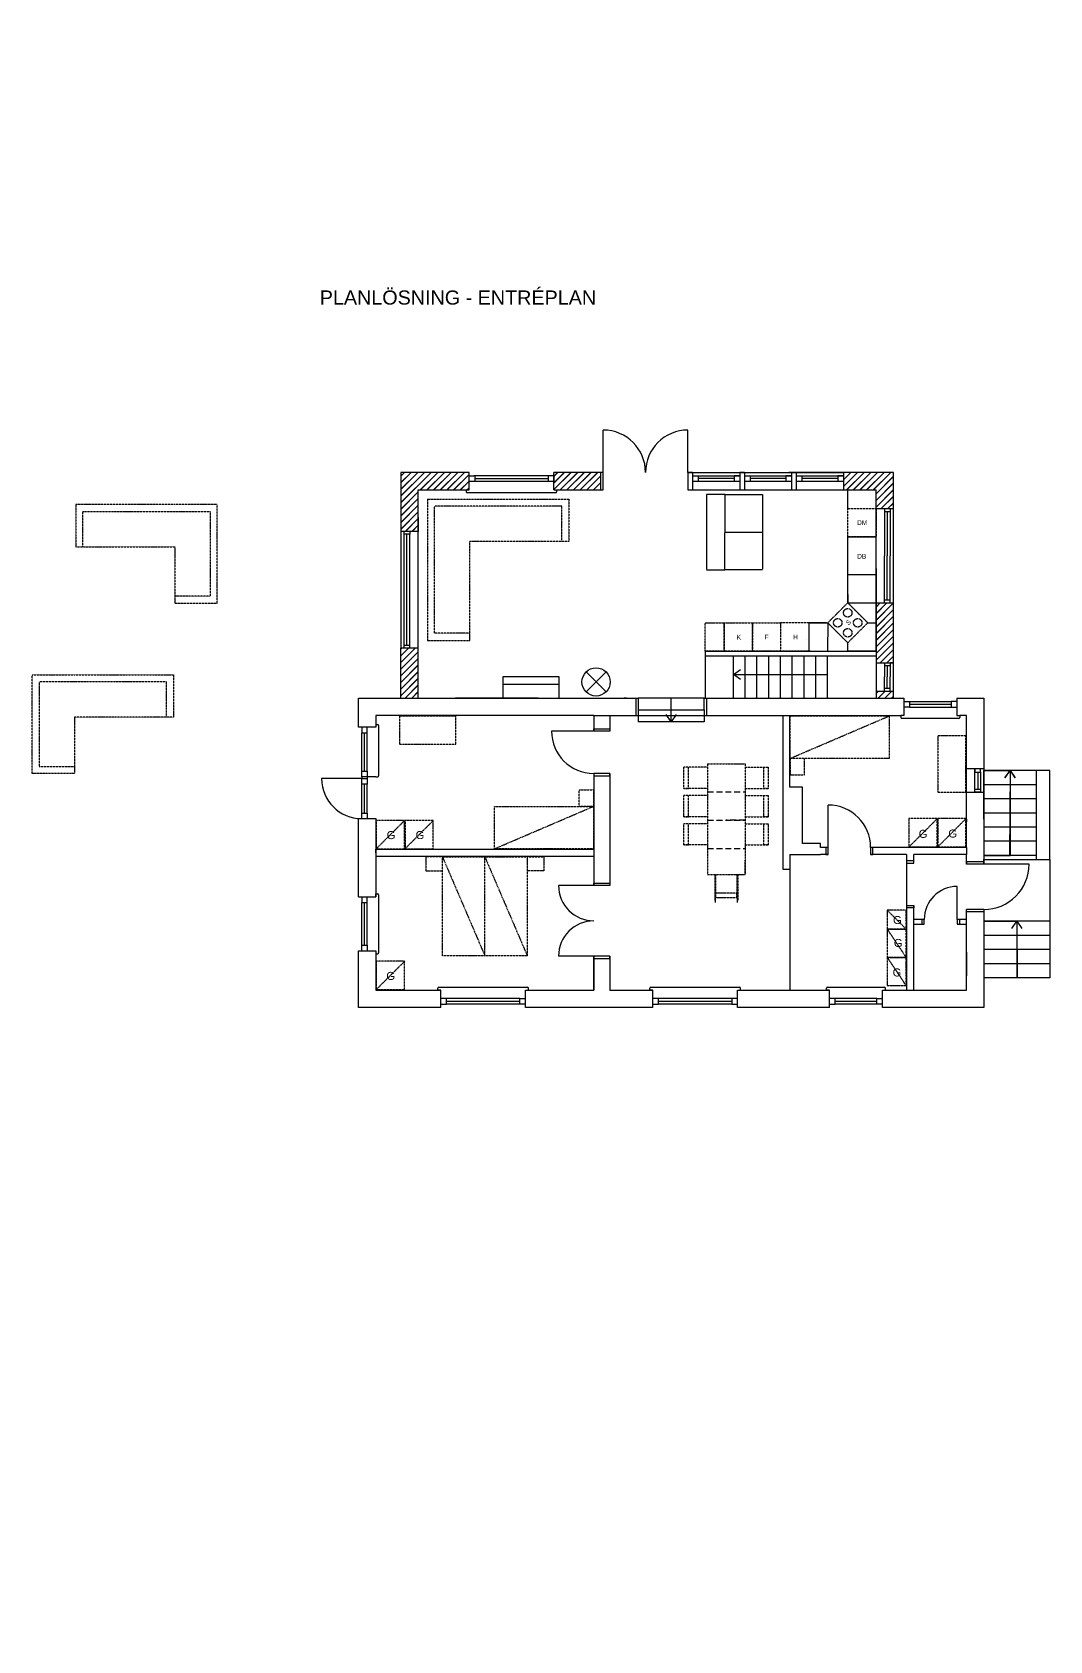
# Model space of a CAD drawing. Header units: millimetres. Extents: x -50011 to 90899, y -58634 to 500399.
# Drawn here: x -6080 to 15525, y 186594 to 220760 of the extents above; entities that cross this region are included whole.
import ezdxf

# ---------------------------------------------------------------- set-up
doc = ezdxf.new("R2010")
doc.units = ezdxf.units.MM
doc.linetypes.add('DASHED', pattern=[19.05, 12.7, -6.35])
doc.linetypes.add('PHANTOM2', pattern=[31.75, 15.875, -3.175, 3.175, -3.175, 3.175, -3.175])
doc.layers.get('0').update_dxf_attribs({"color": 1})
for name, color, linetype in [('Angivelser', 7, 'Continuous'), ('Fönser - Revision', 1, 'Continuous'), ('Fönster', 1, 'Continuous'), ('Grundritningar', 1, 'Continuous'), ('Möbler', 4, 'PHANTOM2'), ('Rumsavdelare', 3, 'FENCELINE1')]:
    doc.layers.add(name, color=color, linetype=linetype)
doc.styles.get("Standard").update_dxf_attribs({"font": 'Arial.ttf', "height": 170})
doc.linetypes.add('FENCELINE1', pattern='A,6.35,-2.54,[133,ltypeshp.shx,S=2.54,R=0,X=-2.54,Y=0],-2.54,25.4', length=36.83)
doc.dimstyles.new('ISO-25', dxfattribs={"dimscale": 10, "dimtxt": 2.5, "dimasz": 15, "dimexe": 10, "dimexo": 0.625, "dimgap": 15, "dimtad": 1, "dimlfac": 0.001, "dimtxsty": 'Standard', "dimblk": 'OBLIQUE', "dimblk1": 'OBLIQUE', "dimblk2": 'OBLIQUE', "dimcen": 20, "dimdle": 10, "dimadec": 0, "dimazin": 0, "dimtfac": 1, "dimtmove": 0, "dimatfit": 3, "dimldrblk": 'OPEN90', "dimfxl": 1, "dimarcsym": 0})

# ---------------------------------------------------------------- blocks, each defined once
blk = doc.blocks.new('_Oblique')
at = {"color": 0, "linetype": 'ByBlock', "lineweight": -2}
blk.add_line((-0.5, -0.5), (0.5, 0.5), dxfattribs=at)

msp = doc.modelspace()

# ---------------------------------------------------------------- hatches: boundary and pattern name
at = {"layer": 'Grundritningar', "ltscale": 100}
h = msp.add_hatch(dxfattribs=at)
h.set_pattern_fill('JIS_LC_20', color=256, scale=5)
h.paths.add_polyline_path([(6428.375, 390745.568), (8139.969, 390745.568), (8139.969, 391115.568), (6058.375, 391115.568), (6058.375, 384896.461), (6058.375, 382416.461), (6058.375, 381356.461), (6428.375, 381356.461), (6428.375, 384896.461), (6428.375, 385196.461)])
h.paths.add_polyline_path([(12402.879, 391115.568), (11339.969, 391115.568), (11339.969, 390745.568), (11389.969, 390745.568), (12032.879, 390745.568), (12032.879, 386196.461), (12032.879, 385380.725), (12402.879, 385380.725), (12402.879, 385396.461), (12402.879, 390771.304)])
h.paths.add_polyline_path([(11812.612, 361164.769), (11812.612, 361509.033), (10749.702, 361509.033), (10749.702, 361139.033), (10799.702, 361139.033), (11442.612, 361139.033), (11442.612, 357714.769), (11442.612, 356899.033), (11812.612, 356899.033), (11812.612, 356914.769)])
h.paths.add_polyline_path([(4863.558, 361139.033), (5599.702, 361139.033), (5599.702, 361509.033), (4493.558, 361509.033), (4493.558, 356414.769), (4863.558, 356414.769), (4863.558, 356714.769)])
h.paths.add_polyline_path([(4863.558, 353934.769), (4493.558, 353934.769), (4493.558, 352874.769), (4863.558, 352874.769)])
h.paths.add_polyline_path([(6604.389, 331533.61), (5498.245, 331533.61), (5498.245, 330279.346), (5868.245, 330279.346), (5868.245, 331163.61), (6604.389, 331163.61)])
h.paths.add_polyline_path([(12817.299, 331533.61), (11754.389, 331533.61), (11754.389, 331163.61), (11804.389, 331163.61), (12447.299, 331163.61), (12447.299, 330763.61), (12447.299, 330763.61), (12817.299, 330763.61), (12817.299, 330779.346), (12817.299, 331189.346)])
h.paths.add_polyline_path([(12817.299, 328763.61), (12447.299, 328763.61), (12447.299, 327739.346), (12447.299, 327489.346), (12817.299, 327489.346)])
h.paths.add_polyline_path([(5868.245, 327799.346), (5498.245, 327799.346), (5498.245, 326739.346), (5868.245, 326739.346)])
h.paths.add_polyline_path([(13894.931, 305305.95), (12105.172, 305305.95), (12105.172, 304935.95), (12155.172, 304935.95), (13524.931, 304935.95), (13524.931, 304535.95), (13524.931, 304535.95), (13894.931, 304535.95), (13894.931, 304785.95)])
h.paths.add_polyline_path([(6955.172, 305305.95), (4569.931, 305305.95), (4569.931, 304935.95), (6955.172, 304935.95)])
h.paths.add_polyline_path([(2769.931, 305305.95), (1112.471, 305305.95), (1112.471, 304051.686), (1482.471, 304051.686), (1482.471, 304351.686), (1482.471, 304935.95), (2769.931, 304935.95)])
h.paths.add_polyline_path([(1482.471, 301571.686), (1112.471, 301571.686), (1112.471, 300141.686), (8104.931, 300141.686), (8104.931, 299394.682), (8474.931, 299394.682), (8474.931, 300511.686), (1482.471, 300511.686)])
h.paths.add_polyline_path([(13894.931, 302535.95), (13524.931, 302535.95), (13524.931, 300394.682), (13524.931, 300144.682), (13894.931, 300144.682)])
h.paths.add_polyline_path([(12176.583, 278428.432), (11806.583, 278428.432), (11806.583, 277404.168), (11806.583, 277154.168), (12176.583, 277154.168)])
h.paths.add_polyline_path([(12176.583, 281198.432), (11113.673, 281198.432), (11113.673, 280828.432), (11163.673, 280828.432), (11806.583, 280828.432), (11806.583, 280428.432), (11806.583, 280428.432), (12176.583, 280428.432), (12176.583, 280444.168), (12176.583, 280854.168)])
h.paths.add_polyline_path([(5963.673, 281198.432), (4711.334, 281198.432), (4711.334, 280828.432), (5963.673, 280828.432)])
h.paths.add_polyline_path([(2911.334, 281198.432), (1075.633, 281198.432), (1075.633, 279944.168), (1445.633, 279944.168), (1445.633, 280828.432), (2911.334, 280828.432)])
h.paths.add_polyline_path([(1445.633, 277464.168), (1075.633, 277464.168), (1075.633, 276404.168), (1445.633, 276404.168)])
h.paths.add_polyline_path([(12645.365, 259294.914), (11582.455, 259294.914), (11582.455, 258924.914), (11632.455, 258924.914), (12275.365, 258924.914), (12275.365, 258524.914), (12645.365, 258524.914), (12645.365, 258540.65), (12645.365, 258950.65)])
h.paths.add_polyline_path([(12645.365, 256524.914), (12275.365, 256524.914), (12275.365, 255500.65), (12275.365, 255250.65), (12645.365, 255250.65)])
h.paths.add_polyline_path([(3634.619, 259294.914), (1798.918, 259294.914), (1798.918, 258040.65), (2168.918, 258040.65), (2168.918, 258924.914), (3634.619, 258924.914)])
h.paths.add_polyline_path([(6432.455, 259294.914), (5434.619, 259294.914), (5434.619, 258924.914), (6432.455, 258924.914)])
h.paths.add_polyline_path([(2168.918, 255560.65), (1798.918, 255560.65), (1798.918, 254500.65), (2168.918, 254500.65)])
h.paths.add_polyline_path([(12718.912, 237531.632), (11656.001, 237531.632), (11656.001, 237161.632), (11706.001, 237161.632), (12348.912, 237161.632), (12348.912, 236761.632), (12718.912, 236761.632), (12718.912, 236777.368), (12718.912, 237187.368)])
h.paths.add_polyline_path([(3708.166, 237531.632), (1872.465, 237531.632), (1872.465, 236277.368), (2242.465, 236277.368), (2242.465, 237161.632), (3708.166, 237161.632)])
h.paths.add_polyline_path([(6506.001, 237531.632), (5508.166, 237531.632), (5508.166, 237161.632), (6506.001, 237161.632)])
h.paths.add_polyline_path([(2242.465, 233797.368), (1872.465, 233797.368), (1872.465, 232737.368), (2242.465, 232737.368)])
h.paths.add_polyline_path([(12718.912, 234761.632), (12348.912, 234761.632), (12348.912, 233737.368), (12348.912, 233487.368), (12718.912, 233487.368)])
h.paths.add_polyline_path([(12718.912, 232887.368), (12348.912, 232887.368), (12348.912, 232737.368), (12718.912, 232737.368)])
h.paths.add_polyline_path([(12204.872, 211409.63), (11141.961, 211409.63), (11141.961, 211039.63), (11191.961, 211039.63), (11834.872, 211039.63), (11834.872, 210639.63), (12204.872, 210639.63), (12204.872, 210655.366), (12204.872, 211065.366)])
h.paths.add_polyline_path([(12204.872, 208639.63), (11834.872, 208639.63), (11834.872, 207615.366), (11834.872, 207365.366), (12204.872, 207365.366)])
h.paths.add_polyline_path([(12204.872, 206765.366), (11834.872, 206765.366), (11834.872, 206615.366), (12204.872, 206615.366)])
h.paths.add_polyline_path([(2116.806, 211039.63), (3194.126, 211039.63), (3194.126, 211409.63), (1746.806, 211409.63), (1746.806, 210155.366), (2116.806, 210155.366)])
h.paths.add_polyline_path([(2116.806, 207675.366), (1746.806, 207675.366), (1746.806, 206615.366), (2116.806, 206615.366)])
h.paths.add_polyline_path([(5991.961, 211409.63), (4994.126, 211409.63), (4994.126, 211039.63), (5991.961, 211039.63)])
h.paths.add_polyline_path([(6163.577, 179246.954), (5165.741, 179246.954), (5165.741, 178876.954), (6163.577, 178876.954)])
h.paths.add_polyline_path([(3365.741, 179246.954), (1918.421, 179246.954), (1918.421, 177992.69), (2288.421, 177992.69), (2288.421, 178876.954), (3365.741, 178876.954)])
h.paths.add_polyline_path([(2288.421, 175512.69), (1918.421, 175512.69), (1918.421, 174452.69), (2288.421, 174452.69)])
h.paths.add_polyline_path([(12376.487, 179246.954), (11313.577, 179246.954), (11313.577, 178876.954), (11363.577, 178876.954), (12006.487, 178876.954), (12006.487, 178476.954), (12376.487, 178476.954), (12376.487, 178492.69), (12376.487, 178902.69)])
h.paths.add_polyline_path([(12376.487, 176476.954), (12006.487, 176476.954), (12006.487, 175452.69), (12006.487, 175202.69), (12376.487, 175202.69)])
h.paths.add_polyline_path([(12376.487, 174602.69), (12006.487, 174602.69), (12006.487, 174452.69), (12376.487, 174452.69)])
h.paths.add_polyline_path([(7536.154, 150197.712), (6079.149, 150197.712), (6079.149, 149827.712), (7536.154, 149827.712)])
h.paths.add_polyline_path([(4279.149, 150197.712), (2389.064, 150197.712), (2389.064, 148943.448), (2759.064, 148943.448), (2759.064, 149827.712), (4279.149, 149827.712)])
h.paths.add_polyline_path([(2759.064, 146463.448), (2389.064, 146463.448), (2389.064, 145403.448), (2759.064, 145403.448)])
h.paths.add_polyline_path([(13749.064, 147427.712), (13379.064, 147427.712), (13379.064, 146403.448), (13379.064, 146153.448), (13749.064, 146153.448)])
h.paths.add_polyline_path([(13749.064, 150197.712), (12686.154, 150197.712), (12686.154, 149827.712), (12736.154, 149827.712), (13379.064, 149827.712), (13379.064, 149427.712), (13749.064, 149427.712), (13749.064, 149443.448), (13749.064, 149853.448)])
h.paths.add_polyline_path([(13749.064, 145553.448), (13379.064, 145553.448), (13379.064, 145403.448), (13749.064, 145403.448)])
h.paths.add_polyline_path([(3398.249, 116388.187), (618.427, 116388.187), (618.427, 117448.187), (248.427, 117448.187), (248.427, 116018.187), (3398.249, 116018.187)])
h.paths.add_polyline_path([(2383.427, 121182.451), (248.427, 121182.451), (248.427, 119928.187), (618.427, 119928.187), (618.427, 120228.187), (618.427, 120812.451), (2383.427, 120812.451)])
h.paths.add_polyline_path([(6568.668, 121182.451), (4183.427, 121182.451), (4183.427, 120812.451), (6568.668, 120812.451)])
h.paths.add_polyline_path([(13508.427, 121182.451), (11718.668, 121182.451), (11718.668, 120812.451), (11768.668, 120812.451), (13138.427, 120812.451), (13138.427, 120412.451), (13508.427, 120412.451), (13508.427, 120428.187), (13508.427, 120838.187)])
h.paths.add_polyline_path([(13508.427, 118412.451), (13138.427, 118412.451), (13138.427, 117388.187), (13138.427, 117138.187), (13508.427, 117138.187)])
h.paths.add_polyline_path([(13508.427, 116538.187), (13138.427, 116538.187), (13138.427, 116388.187), (13508.427, 116388.187)])
h.paths.add_polyline_path([(768.422, 116451.806), (768.422, 116998.334), (418.125, 116998.334), (418.125, 116451.806)], flags=25)
h.paths.add_polyline_path([(765.467, 120017.7), (765.467, 120564.228), (415.171, 120564.228), (415.171, 120017.7)], flags=25)
h.paths.add_polyline_path([(764.875, 119734.923), (764.875, 120281.451), (414.579, 120281.451), (414.579, 119734.923)], flags=9)

# ---------------------------------------------------------------- linework, layer by layer
at = {"layer": 'Fönser - Revision', "ltscale": 100}
for p, q in [((7841.961, 211409.63), (7941.961, 211409.63)), ((8941.961, 211409.63), (9041.961, 211409.63)), ((10041.961, 211409.63), (10141.961, 211409.63)), ((11141.961, 211039.63), (11191.961, 211039.63))]:
    msp.add_line(p, q, dxfattribs=at)
at = {"layer": 'Fönster', "ltscale": 100}
for p, q in [((7941.961, 211409.63), (7941.961, 211039.63)), ((7941.961, 211409.63), (8941.961, 211409.63)), ((7941.961, 211339.63), (8941.961, 211339.63)), ((8941.961, 211339.63), (8821.961, 211339.63)), ((8821.961, 211339.63), (8821.961, 211219.63)), ((8941.961, 211339.63), (8941.961, 211219.63)), ((9041.961, 211409.63), (9041.961, 211039.63)), ((9041.961, 211409.63), (10041.961, 211409.63)), ((9041.961, 211339.63), (10041.961, 211339.63)), ((10041.961, 211339.63), (9921.961, 211339.63)), ((9921.961, 211339.63), (9921.961, 211219.63)), ((10041.961, 211339.63), (10041.961, 211219.63)), ((10141.961, 211409.63), (10141.961, 211039.63)), ((10141.961, 211409.63), (11141.961, 211409.63)), ((10141.961, 211339.63), (11141.961, 211339.63)), ((11141.961, 211339.63), (11021.961, 211339.63)), ((11021.961, 211339.63), (11021.961, 211219.63)), ((11141.961, 211409.63), (11141.961, 211039.63)), ((11141.961, 211339.63), (11141.961, 211219.63)), ((7941.961, 211039.63), (8941.961, 211039.63)), ((9041.961, 211039.63), (10041.961, 211039.63)), ((10141.961, 211039.63), (11141.961, 211039.63))]:
    msp.add_line(p, q, dxfattribs=at)
at = {"layer": 'Fönster'}
for p, q in [((7941.961, 211339.63), (8061.961, 211339.63)), ((8061.961, 211219.63), (7941.961, 211219.63)), ((8061.961, 211339.63), (8061.961, 211219.63)), ((8821.961, 211279.63), (8061.961, 211279.63)), ((8941.961, 211219.63), (8061.961, 211219.63)), ((8941.961, 211409.63), (8941.961, 211039.63)), ((9041.961, 211339.63), (9161.961, 211339.63)), ((9161.961, 211219.63), (9041.961, 211219.63)), ((9161.961, 211339.63), (9161.961, 211219.63)), ((9921.961, 211279.63), (9161.961, 211279.63)), ((10041.961, 211219.63), (9161.961, 211219.63)), ((10041.961, 211409.63), (10041.961, 211039.63)), ((10141.961, 211339.63), (10261.961, 211339.63)), ((10261.961, 211219.63), (10141.961, 211219.63)), ((10261.961, 211339.63), (10261.961, 211219.63)), ((11021.961, 211279.63), (10261.961, 211279.63)), ((11141.961, 211219.63), (10261.961, 211219.63))]:
    msp.add_line(p, q, dxfattribs=at)
at = {"layer": 'Grundritningar'}
for p, q in [((6041.961, 211409.63), (6041.961, 212309.63)), ((7841.961, 211409.63), (7841.961, 212309.63)), ((3194.126, 211409.63), (1746.806, 211409.63)), ((3194.126, 211039.63), (3194.126, 211409.63)), ((3194.126, 211339.63), (3294.126, 211339.63)), ((4994.126, 211219.63), (3194.126, 211219.63)), ((4894.126, 211339.63), (3294.126, 211339.63)), ((3314.126, 211339.63), (3314.126, 211219.63)), ((3314.126, 211279.63), (4874.126, 211279.63)), ((4874.126, 211339.63), (4874.126, 211219.63)), ((4994.126, 211339.63), (4894.126, 211339.63)), ((6041.961, 211409.63), (4994.126, 211409.63)), ((4994.126, 211039.63), (4994.126, 211409.63)), ((4994.126, 211339.63), (4994.126, 211219.63)), ((5991.961, 211039.63), (5991.961, 211409.63)), ((6041.961, 211039.63), (6041.961, 211409.63)), ((7941.961, 211409.63), (7841.961, 211409.63)), ((7841.961, 211409.63), (7841.961, 211039.63)), ((9041.961, 211409.63), (8941.961, 211409.63)), ((12204.872, 211409.63), (9984.967, 211409.63)), ((10141.961, 211409.63), (10041.961, 211409.63)), ((12204.872, 210889.63), (12204.872, 211409.63)), ((2116.806, 210279.63), (2116.806, 211039.63)), ((2116.806, 211039.63), (3194.126, 211039.63)), ((3134.126, 211039.63), (3134.126, 210999.63)), ((3154.126, 210979.63), (5034.126, 210979.63)), ((4994.126, 211039.63), (6041.961, 211039.63)), ((5054.126, 211039.63), (5054.126, 210999.63)), ((7841.961, 211039.63), (7941.961, 211039.63)), ((8941.961, 211039.63), (9041.961, 211039.63)), ((10041.961, 211039.63), (10141.961, 211039.63)), ((10711.816, 211039.63), (11834.872, 211039.63)), ((12204.872, 206615.366), (12204.872, 211065.366)), ((12014.872, 210639.63), (12014.872, 209639.63)), ((12014.872, 210639.63), (12014.872, 210579.63)), ((12014.872, 210579.63), (12134.872, 210579.63)), ((12074.872, 210579.63), (12074.872, 209639.63)), ((12134.872, 210639.63), (12134.872, 210579.63)), ((12134.872, 210639.63), (12134.872, 209639.63)), ((1816.806, 210095.366), (1816.806, 210155.366)), ((1936.806, 210155.366), (1936.806, 210095.366)), ((2116.806, 207675.366), (2116.806, 210155.366)), ((1816.806, 207735.366), (1816.806, 210095.366)), ((1936.806, 210095.366), (1816.806, 210095.366)), ((1876.806, 207735.366), (1876.806, 210095.366)), ((1936.806, 207735.366), (1936.806, 210095.366)), ((12014.872, 208639.63), (12014.872, 209639.63)), ((12074.872, 208699.63), (12074.872, 209639.63)), ((12134.872, 208639.63), (12134.872, 209639.63)), ((11834.872, 209365.366), (11834.872, 206615.366)), ((12014.872, 208639.63), (12014.872, 208699.63)), ((12014.872, 208699.63), (12134.872, 208699.63)), ((12134.872, 208639.63), (12134.872, 208699.63)), ((1816.806, 207675.366), (1816.806, 207735.366)), ((1936.806, 207735.366), (1816.806, 207735.366)), ((1936.806, 207675.366), (1936.806, 207735.366)), ((10351.221, 207863.163), (10351.221, 207863.163)), ((1746.806, 206615.366), (1746.806, 207675.366)), ((2116.806, 206615.366), (2116.806, 207675.366)), ((8806.48, 206615.366), (8806.48, 207515.366)), ((9056.48, 206615.366), (9056.48, 207515.366)), ((9306.48, 206615.366), (9306.48, 207515.366)), ((9556.48, 206615.366), (9556.48, 207515.366)), ((9806.48, 206615.366), (9806.48, 207515.366)), ((10056.48, 206615.366), (10056.48, 207515.366)), ((10306.48, 206615.366), (10306.48, 207515.366)), ((10556.48, 206615.366), (10556.48, 207515.366)), ((10806.48, 206615.366), (10806.48, 207515.366)), ((5680.885, 207173.502), (5891.741, 206960.101)), ((5891.741, 206960.101), (6105.142, 207170.957)), ((12014.872, 207365.366), (12014.872, 207065.366)), ((12014.872, 207365.366), (12014.872, 207305.366)), ((12014.872, 207305.366), (12134.872, 207305.366)), ((12014.872, 206765.366), (12014.872, 207065.366)), ((12074.872, 207305.366), (12074.872, 207065.366)), ((12074.872, 206825.366), (12074.872, 207065.366)), ((12134.872, 207365.366), (12134.872, 207305.366)), ((12134.872, 207365.366), (12134.872, 207065.366)), ((12134.872, 206765.366), (12134.872, 207065.366)), ((5891.741, 206960.101), (5678.34, 206749.246)), ((5891.741, 206960.101), (6102.597, 206746.701)), ((12014.872, 206765.366), (12014.872, 206825.366)), ((12014.872, 206825.366), (12134.872, 206825.366)), ((12134.872, 206765.366), (12134.872, 206825.366)), ((6534.872, 206615.366), (6484.872, 206615.366)), ((6734.872, 206615.366), (6734.872, 206245.366)), ((8234.872, 206615.366), (8234.872, 206245.366)), ((12423.796, 206615.366), (12423.796, 206245.366)), ((12423.796, 206545.366), (12543.796, 206545.366)), ((12543.796, 206425.366), (12423.796, 206425.366)), ((12543.796, 206545.366), (12543.796, 206425.366)), ((12543.796, 206545.366), (13433.796, 206545.366)), ((12543.796, 206485.366), (13433.796, 206485.366)), ((12543.796, 206425.366), (13433.796, 206425.366)), ((13553.796, 206545.366), (13433.796, 206545.366)), ((13433.796, 206545.366), (13433.796, 206425.366)), ((13433.796, 206425.366), (13553.796, 206425.366)), ((13553.796, 206615.366), (13553.796, 206245.366)), ((13553.796, 206615.366), (13553.796, 206545.366)), ((5844.872, 206245.366), (1214.872, 206245.366)), ((1214.872, 206245.366), (1214.872, 205995.366)), ((1214.872, 206245.366), (1214.872, 205995.366)), ((1214.872, 206055.366), (1254.872, 206055.366)), ((1274.872, 206035.366), (1274.872, 204965.366)), ((5844.872, 206245.366), (5844.872, 205915.366)), ((5844.872, 206245.366), (6184.872, 206245.366)), ((5844.872, 206245.366), (5844.872, 205915.366)), ((6184.872, 206245.366), (6184.872, 205915.366)), ((6184.872, 206245.366), (7134.872, 206245.366)), ((6484.872, 206245.366), (6534.872, 206245.366)), ((8184.872, 206245.366), (9854.872, 206245.366)), ((8934.872, 206245.366), (8984.872, 206245.366)), ((9854.872, 206245.366), (10004.872, 206246.203)), ((9854.872, 206245.366), (9854.872, 202985.366)), ((10004.872, 204725.366), (10004.872, 206246.203)), ((10004.872, 206246.203), (12363.796, 206246.203)), ((12423.796, 206245.366), (12363.796, 206245.366)), ((12363.796, 206245.366), (12363.796, 206205.366)), ((13593.796, 206185.366), (12383.796, 206185.366)), ((13553.796, 206245.366), (13613.796, 206245.366)), ((13613.796, 206245.366), (13613.796, 206205.366)), ((13754.872, 205645.366), (13754.872, 206246.203)), ((1214.872, 205995.366), (844.872, 205995.366)), ((914.872, 205995.366), (914.872, 205875.366)), ((914.872, 205875.366), (1034.872, 205875.366)), ((914.872, 205065.366), (914.872, 205875.366)), ((974.872, 205065.366), (974.872, 205875.366)), ((1034.872, 205875.366), (1034.872, 205995.366)), ((1034.872, 205065.366), (1034.872, 205875.366)), ((5844.872, 205915.366), (4944.872, 205915.366)), ((5844.872, 205915.366), (5844.872, 205965.366)), ((5844.872, 205965.366), (6184.872, 205965.366)), ((6184.872, 205915.366), (5844.872, 205915.366)), ((6184.872, 205965.366), (6184.872, 205915.366)), ((13754.872, 203445.366), (13754.872, 205645.366)), ((13754.872, 203445.366), (13754.872, 205645.366)), ((13754.872, 205414.53), (13754.872, 205474.53)), ((914.872, 204945.366), (914.872, 205065.366)), ((914.872, 205065.366), (1034.872, 205065.366)), ((1034.872, 205065.366), (1034.872, 204945.366)), ((5844.872, 205015.366), (5844.872, 202635.366)), ((5844.872, 205015.366), (5844.872, 204965.366)), ((6184.872, 205015.366), (5844.872, 205015.366)), ((6184.872, 205015.366), (6184.872, 202635.366)), ((6184.872, 204965.366), (6184.872, 205015.366)), ((14124.872, 205115.366), (13754.872, 205115.366)), ((13934.872, 204615.366), (13934.872, 205115.366)), ((13934.872, 205115.366), (13934.872, 205045.366)), ((13934.872, 205045.366), (14054.872, 205045.366)), ((13994.872, 205045.366), (13994.872, 204685.366)), ((14054.872, 205045.366), (14054.872, 205115.366)), ((14054.872, 205045.366), (14054.872, 204685.366)), ((15234.872, 205075.366), (14124.872, 205075.366)), ((14124.872, 204045.366), (14124.872, 205075.366)), ((14124.872, 205075.366), (14679.872, 205075.366)), ((15524.872, 205075.366), (15234.872, 205075.366)), ((15234.872, 205075.366), (15234.872, 203186.921)), ((15234.872, 205075.366), (15234.872, 204775.366)), ((15524.872, 203186.921), (15524.872, 205075.366)), ((1214.872, 204945.366), (914.872, 204945.366)), ((914.872, 204945.366), (914.872, 204905.366)), ((914.872, 204905.366), (1034.872, 204905.366)), ((914.872, 204785.366), (914.872, 204905.366)), ((1034.872, 204785.366), (914.872, 204785.366)), ((914.872, 204175.366), (914.872, 204785.366)), ((974.872, 204175.366), (974.872, 204785.366)), ((1034.872, 204945.366), (1034.872, 204905.366)), ((1034.872, 204905.366), (1034.872, 204785.366)), ((1034.872, 204175.366), (1034.872, 204785.366)), ((1214.872, 204945.366), (1254.872, 204945.366)), ((5844.872, 204965.366), (6184.872, 204965.366)), ((10274.872, 204725.366), (10004.872, 204725.366)), ((10274.872, 203525.366), (10274.872, 204725.366)), ((13934.872, 204615.366), (13934.872, 204685.366)), ((13934.872, 204685.366), (14054.872, 204685.366)), ((14054.872, 204685.366), (14054.872, 204615.366)), ((15234.872, 204775.366), (14124.872, 204775.366)), ((15234.872, 204775.366), (15234.872, 204475.366)), ((10819.598, 203445.366), (10819.598, 204345.366)), ((13754.872, 204615.366), (14124.872, 204615.366)), ((14054.872, 204615.366), (13934.872, 204615.366)), ((15234.872, 204475.366), (14124.872, 204475.366)), ((15234.872, 204475.366), (15234.872, 204175.366)), ((844.872, 204055.366), (1214.872, 204055.366)), ((914.872, 204055.366), (914.872, 204175.366)), ((914.872, 204175.366), (1034.872, 204175.366)), ((1034.872, 204175.366), (1034.872, 204055.366)), ((1214.872, 204055.366), (1214.872, 202395.366)), ((13754.872, 204045.366), (13754.872, 203985.366)), ((15234.872, 204175.366), (14124.872, 204175.366)), ((15234.872, 204175.366), (15234.872, 203875.366)), ((15234.872, 203875.366), (14124.872, 203875.366)), ((15234.872, 203875.366), (15234.872, 203575.366)), ((1214.872, 203330.366), (1214.872, 203405.366)), ((1214.872, 203405.366), (5844.872, 203405.366)), ((1214.872, 203405.366), (1214.872, 203335.366)), ((1214.872, 203365.366), (1214.872, 203330.366)), ((1214.872, 203330.366), (1214.872, 203255.366)), ((10004.872, 203295.366), (10004.872, 202985.366)), ((10004.872, 203295.366), (10654.872, 203295.366)), ((10654.872, 203525.366), (10274.872, 203525.366)), ((10654.872, 203445.366), (10654.872, 203525.366)), ((10819.598, 203445.366), (10654.872, 203445.366)), ((10819.598, 203295.366), (10654.872, 203295.366)), ((10819.598, 203445.366), (10769.598, 203445.366)), ((10769.598, 203445.366), (10769.598, 203295.366)), ((10769.598, 203295.366), (10819.598, 203295.366)), ((10819.598, 203295.366), (10819.598, 203445.366)), ((13754.872, 203445.366), (11719.598, 203445.366)), ((11719.598, 203445.366), (11719.598, 203295.366)), ((11769.598, 203445.366), (11719.598, 203445.366)), ((12484.872, 203295.366), (11719.598, 203295.366)), ((11719.598, 203295.366), (11769.598, 203295.366)), ((11769.598, 203295.366), (11769.598, 203445.366)), ((12484.872, 203295.366), (12484.872, 203112.392)), ((12634.872, 203112.392), (12634.872, 203295.366)), ((13754.872, 203295.366), (12634.872, 203295.366)), ((13754.872, 203445.366), (13754.872, 203295.366)), ((13754.872, 203086.921), (13754.872, 203295.366)), ((15234.872, 203575.366), (14124.872, 203575.366)), ((15234.872, 203575.366), (15234.872, 203275.366)), ((1214.872, 203255.366), (5844.872, 203255.366)), ((9854.872, 202985.366), (10004.872, 202985.366)), ((12634.872, 203162.392), (12484.872, 203162.392)), ((12484.872, 203162.392), (12484.872, 203112.392)), ((12484.872, 203112.392), (12634.872, 203112.392)), ((12634.872, 203112.392), (12634.872, 203162.392)), ((14124.872, 203136.921), (13754.872, 203136.921)), ((13754.872, 203136.921), (13754.872, 203086.921)), ((14124.872, 203086.921), (13754.872, 203086.921)), ((15234.872, 203275.366), (14124.872, 203275.366)), ((14124.872, 203275.366), (14679.872, 203275.366)), ((14124.872, 203086.921), (14124.872, 203186.921)), ((14124.872, 203186.921), (15524.872, 203186.921)), ((14124.872, 203086.921), (14124.872, 203136.921)), ((15084.155, 203086.921), (14124.872, 203086.921)), ((15524.872, 203186.921), (15524.872, 201875.366)), ((5844.872, 202635.366), (5094.872, 202635.366)), ((5844.872, 202635.366), (5844.872, 202685.366)), ((5844.872, 202685.366), (6184.872, 202685.366)), ((6184.872, 202635.366), (5844.872, 202635.366)), ((6184.872, 202685.366), (6184.872, 202635.366)), ((13561.159, 201915.366), (13561.159, 202617.366)), ((844.872, 202395.366), (1214.872, 202395.366)), ((844.872, 202395.366), (914.872, 202395.366)), ((914.872, 202395.366), (914.872, 202275.366)), ((914.872, 202275.366), (1034.872, 202275.366)), ((914.872, 201365.366), (914.872, 202275.366)), ((974.872, 201365.366), (974.872, 202275.366)), ((1034.872, 202275.366), (1034.872, 202395.366)), ((1034.872, 201365.366), (1034.872, 202275.366)), ((1214.872, 202395.366), (1214.872, 202455.366)), ((1214.872, 202455.366), (1254.872, 202455.366)), ((1274.872, 202435.366), (1274.872, 201205.366)), ((12484.872, 202212.392), (12484.872, 200415.366)), ((12484.872, 202212.392), (12634.872, 202212.392)), ((12634.872, 202162.392), (12484.872, 202162.392)), ((12634.872, 200415.366), (12634.872, 202212.392)), ((12634.872, 202212.392), (12634.872, 202162.392)), ((13754.872, 200415.366), (13754.872, 202125.366)), ((14124.872, 202125.366), (13754.872, 202125.366)), ((13754.872, 202075.366), (13754.872, 202125.366)), ((14124.872, 202075.366), (13754.872, 202075.366)), ((14124.872, 202125.366), (14124.872, 202075.366)), ((12859.159, 201915.366), (12634.872, 201915.366)), ((12634.872, 201815.366), (12859.159, 201815.366)), ((12859.159, 201915.366), (12809.159, 201915.366)), ((12809.159, 201915.366), (12809.159, 201815.366)), ((12809.159, 201815.366), (12859.159, 201815.366)), ((12859.159, 201815.366), (12859.159, 201915.366)), ((13754.872, 201915.366), (13561.159, 201915.366)), ((13561.159, 201915.366), (13561.159, 201815.366)), ((13561.159, 201815.366), (13754.872, 201815.366)), ((13561.159, 201815.366), (13611.159, 201815.366)), ((13611.159, 201815.366), (13611.159, 201915.366)), ((15524.872, 201875.366), (14124.872, 201875.366)), ((14124.872, 201875.366), (14824.872, 201875.366)), ((15524.872, 201875.366), (15524.872, 201575.366)), ((844.872, 201245.366), (1214.872, 201245.366)), ((844.872, 201245.366), (914.872, 201245.366)), ((914.872, 201245.366), (914.872, 201365.366)), ((914.872, 201365.366), (1034.872, 201365.366)), ((1034.872, 201365.366), (1034.872, 201245.366)), ((1214.872, 201245.366), (1214.872, 200415.366)), ((1214.872, 201245.366), (1214.872, 201185.366)), ((15524.872, 201575.366), (14124.872, 201575.366)), ((15524.872, 201275.366), (14124.872, 201275.366)), ((15524.872, 201575.366), (15524.872, 201275.366)), ((15524.872, 201275.366), (15524.872, 200975.366)), ((1214.872, 201185.366), (1254.872, 201185.366)), ((5844.872, 201135.366), (5094.872, 201135.366)), ((5844.872, 201135.366), (5844.872, 200415.366)), ((5844.872, 200415.366), (5844.872, 201135.366)), ((5844.872, 201135.366), (5844.872, 201085.366)), ((6184.872, 201135.366), (5844.872, 201135.366)), ((5844.872, 201085.366), (6184.872, 201085.366)), ((6184.872, 201135.366), (6184.872, 200415.366)), ((6184.872, 201085.366), (6184.872, 201135.366)), ((13754.872, 201217.366), (13754.872, 200717.366)), ((15524.872, 200975.366), (14124.872, 200975.366)), ((15524.872, 200975.366), (15524.872, 200675.366)), ((15524.872, 200675.366), (14124.872, 200675.366)), ((1214.872, 200415.366), (2594.872, 200415.366)), ((2534.872, 200415.366), (2534.872, 200455.366)), ((2594.872, 200415.366), (2534.872, 200415.366)), ((2554.872, 200475.366), (4434.872, 200475.366)), ((2594.872, 200045.366), (2594.872, 200415.366)), ((2714.872, 200235.366), (2594.872, 200235.366)), ((2714.872, 200115.366), (2714.872, 200235.366)), ((4274.872, 200235.366), (2714.872, 200235.366)), ((4274.872, 200115.366), (4274.872, 200235.366)), ((4274.872, 200235.366), (4394.872, 200235.366)), ((4394.872, 200415.366), (5844.872, 200415.366)), ((4394.872, 200045.366), (4394.872, 200415.366)), ((4394.872, 200415.366), (4454.872, 200415.366)), ((4454.872, 200415.366), (4454.872, 200455.366)), ((6184.872, 200415.366), (7094.872, 200415.366)), ((7034.872, 200415.366), (7034.872, 200455.366)), ((7094.872, 200415.366), (7034.872, 200415.366)), ((7054.872, 200475.366), (8934.872, 200475.366)), ((7094.872, 200045.366), (7094.872, 200415.366)), ((7214.872, 200235.366), (7094.872, 200235.366)), ((7214.872, 200115.366), (7214.872, 200235.366)), ((8774.872, 200235.366), (7214.872, 200235.366)), ((8894.872, 200235.366), (8774.872, 200235.366)), ((8774.872, 200235.366), (8774.872, 200115.366)), ((8894.872, 200415.366), (10844.872, 200415.366)), ((8894.872, 200045.366), (8894.872, 200415.366)), ((8894.872, 200415.366), (8954.872, 200415.366)), ((8894.872, 200115.366), (8894.872, 200235.366)), ((8954.872, 200415.366), (8954.872, 200455.366)), ((10784.872, 200415.366), (10784.872, 200455.366)), ((10844.872, 200415.366), (10784.872, 200415.366)), ((10804.872, 200475.366), (12014.872, 200475.366)), ((10844.872, 200045.366), (10844.872, 200415.366)), ((10964.872, 200235.366), (10844.872, 200235.366)), ((10964.872, 200115.366), (10964.872, 200235.366)), ((11854.872, 200235.366), (10964.872, 200235.366)), ((11854.872, 200115.366), (11854.872, 200235.366)), ((11854.872, 200235.366), (11974.872, 200235.366)), ((11974.872, 200415.366), (12484.872, 200415.366)), ((11974.872, 200045.366), (11974.872, 200415.366)), ((11974.872, 200415.366), (12034.872, 200415.366)), ((12034.872, 200415.366), (12034.872, 200455.366)), ((12484.872, 200415.366), (12634.872, 200415.366)), ((12634.872, 200415.366), (13754.872, 200415.366)), ((2594.872, 200045.366), (2594.872, 200115.366)), ((2594.872, 200115.366), (2714.872, 200115.366)), ((4274.872, 200175.366), (2714.872, 200175.366)), ((4274.872, 200115.366), (2714.872, 200115.366)), ((4394.872, 200115.366), (4274.872, 200115.366)), ((7094.872, 200045.366), (7094.872, 200115.366)), ((7094.872, 200115.366), (7214.872, 200115.366)), ((8774.872, 200175.366), (7214.872, 200175.366)), ((8774.872, 200115.366), (7214.872, 200115.366)), ((8774.872, 200115.366), (8894.872, 200115.366)), ((10844.872, 200045.366), (10844.872, 200115.366)), ((10844.872, 200115.366), (10964.872, 200115.366)), ((11854.872, 200175.366), (10964.872, 200175.366)), ((11854.872, 200115.366), (10964.872, 200115.366)), ((11974.872, 200115.366), (11854.872, 200115.366))]:
    msp.add_line(p, q, dxfattribs=at)
at = {"layer": 'Grundritningar', "ltscale": 100}
for p, q in [((1746.806, 211409.63), (1746.806, 209979.63)), ((2116.806, 206615.366), (2116.806, 211039.63)), ((8234.872, 211039.63), (11234.872, 211039.63)), ((11834.872, 207615.366), (11834.872, 211039.63)), ((11834.872, 210639.63), (12204.872, 210639.63)), ((12204.872, 208175.366), (12204.872, 210655.366)), ((2116.806, 210155.366), (1746.806, 210155.366)), ((1746.806, 210155.366), (1746.806, 207675.366)), ((2116.806, 210455.366), (2116.806, 210155.366)), ((11834.872, 208639.63), (12204.872, 208639.63)), ((8610.608, 208115.366), (8610.608, 208215.366)), ((2116.806, 207675.366), (1746.806, 207675.366)), ((8210.608, 207615.366), (8210.608, 207515.366)), ((8210.608, 207515.366), (11834.872, 207515.366)), ((8234.872, 207615.366), (11834.872, 207615.366)), ((11834.872, 207365.366), (12204.872, 207365.366)), ((11834.872, 206765.366), (12204.872, 206765.366)), ((4665.113, 206615.366), (2907.113, 206615.366)), ((6784.872, 206615.366), (6784.872, 206365.366)), ((8184.872, 206615.366), (6784.872, 206615.366)), ((6784.872, 206365.366), (8184.872, 206365.366)), ((6784.872, 206365.366), (6784.872, 206115.366)), ((8184.872, 206365.366), (8184.872, 206615.366)), ((8184.872, 206365.366), (8184.872, 206115.366)), ((13553.796, 206615.366), (14124.872, 206615.366)), ((8184.872, 206115.366), (6784.872, 206115.366)), ((13754.872, 206246.203), (13613.796, 206245.366)), ((914.872, 204905.366), (64.872, 204905.366))]:
    msp.add_line(p, q, dxfattribs=at)
at = {"layer": 'Grundritningar'}
for points in [[(844.872, 205995.366), (844.872, 206615.366), (6784.872, 206615.366)], [(8184.872, 206615.366), (12423.796, 206615.366)], [(14124.872, 206615.366), (14124.872, 203086.921)], [(844.872, 202395.366), (844.872, 204055.366)], [(14124.872, 202125.366), (14124.872, 200045.366), (11974.872, 200045.366)], [(2594.872, 200045.366), (844.872, 200045.366), (844.872, 201245.366)], [(7094.872, 200045.366), (4394.872, 200045.366)], [(10844.872, 200045.366), (8894.872, 200045.366)]]:
    msp.add_lwpolyline(points, dxfattribs=at)
at = {"layer": 'Grundritningar', "ltscale": 20}
msp.add_circle((5891.741, 206960.101), 300, dxfattribs=at)
at = {"layer": 'Grundritningar'}
for centre, radius, start, end in [((6041.961, 211409.63), 900, 0, 90), ((7841.961, 211409.63), 900, 90, 180), ((3154.126, 210999.63), 20, 180, 270), ((5034.126, 210999.63), 20, 270, 0), ((1254.872, 206035.366), 20, 0, 90), ((12383.796, 206205.366), 20, 180, 270), ((13593.796, 206205.366), 20, 270, 0), ((5844.872, 205915.366), 900, 180, 270), ((1254.872, 204965.366), 20, 270, 0), ((10819.598, 203445.366), 900, 0, 90), ((14125.669, 203083.857), 958.491, 269.95234, 0.1831397), ((5844.872, 202635.366), 750, 180, 270), ((13561.159, 201915.366), 702, 90, 180), ((1254.872, 202435.366), 20, 0, 90), ((5844.872, 201135.366), 750, 90, 180), ((1254.872, 201205.366), 20, 270, 0), ((2554.872, 200455.366), 20, 90, 180), ((4434.872, 200455.366), 20, 0, 90), ((7054.872, 200455.366), 20, 90, 180), ((8934.872, 200455.366), 20, 0, 90), ((10804.872, 200455.366), 20, 90, 180), ((12014.872, 200455.366), 20, 0, 90)]:
    msp.add_arc(centre, radius, start, end, dxfattribs=at)
at = {"layer": 'Grundritningar', "ltscale": 100}
msp.add_arc((914.872, 204905.366), 850, 180, 270, dxfattribs=at)
at = {"layer": 'Möbler'}
for p, q in [((2311.637, 210842.334), (3211.637, 210842.334)), ((2311.637, 210842.334), (2311.637, 209942.334)), ((3211.637, 210842.334), (5311.637, 210842.334)), ((5311.637, 210842.334), (5311.637, 209942.334)), ((-5153.022, 210729.163), (-5153.022, 209829.163)), ((-3053.022, 210729.163), (-5153.022, 210729.163)), ((-5003.022, 210579.163), (-2303.022, 210579.163)), ((-5003.022, 209829.163), (-5003.022, 210579.163)), ((-2153.022, 210729.163), (-3053.022, 210729.163)), ((-2303.022, 210579.163), (-2303.022, 208779.163)), ((-2153.022, 208629.163), (-2153.022, 210729.163)), ((5161.637, 210692.334), (2461.637, 210692.334)), ((2461.637, 207992.334), (2461.637, 210692.334)), ((5161.637, 209942.334), (5161.637, 210692.334)), ((-5153.022, 209829.163), (-3053.022, 209829.163)), ((-3053.022, 209829.163), (-3053.022, 208629.163)), ((2311.637, 209942.334), (2311.637, 207842.334)), ((5311.637, 209942.334), (3211.637, 209942.334)), ((3211.637, 207842.334), (3211.637, 209942.334)), ((-2303.022, 208779.163), (-3053.022, 208779.163)), ((-3053.022, 208629.163), (-2153.022, 208629.163)), ((10410.608, 208215.366), (9810.608, 208215.366)), ((2311.637, 207842.334), (3211.637, 207842.334)), ((3211.637, 207992.334), (2461.637, 207992.334)), ((10434.872, 207615.366), (9834.872, 207615.366)), ((-6080.337, 205011.724), (-6080.337, 207111.724)), ((-6080.337, 207111.724), (-5180.337, 207111.724)), ((-6080.337, 205011.724), (-6080.337, 207111.724)), ((-5180.337, 207111.724), (-3080.337, 207111.724)), ((-3080.337, 207111.724), (-3080.337, 206211.724)), ((-5930.337, 206961.724), (-5930.337, 205161.724)), ((-3230.337, 206961.724), (-5930.337, 206961.724)), ((-3230.337, 206211.724), (-3230.337, 206961.724)), ((-5180.337, 206211.724), (-5180.337, 205011.724)), ((-3080.337, 206211.724), (-5180.337, 206211.724)), ((1714.872, 206235.366), (1714.872, 205635.366)), ((2914.872, 206235.366), (1714.872, 206235.366)), ((2914.872, 205635.366), (2914.872, 206235.366)), ((10014.872, 206236.203), (12114.872, 206236.203)), ((10014.872, 205336.203), (10014.872, 206236.203)), ((10014.872, 205336.203), (12114.872, 206236.203)), ((12114.872, 206236.203), (12114.872, 205336.203)), ((13744.872, 205815.366), (13144.872, 205815.366)), ((13144.872, 205815.366), (13144.872, 204615.366)), ((13744.872, 204615.366), (13744.872, 205815.366)), ((1714.872, 205635.366), (2914.872, 205635.366)), ((-5180.337, 205011.724), (-6080.337, 205011.724)), ((-5930.337, 205161.724), (-5180.337, 205161.724)), ((7754.872, 204696.975), (7754.872, 205146.975)), ((8254.872, 205146.975), (7754.872, 205146.975)), ((7854.872, 204696.975), (7854.872, 205146.975)), ((8254.872, 205221.975), (9054.872, 205221.975)), ((8254.872, 205221.975), (8254.872, 202871.975)), ((9054.872, 205221.975), (9054.872, 202871.975)), ((9054.872, 205146.975), (9554.872, 205146.975)), ((9454.872, 204696.975), (9454.872, 205146.975)), ((9554.872, 204696.975), (9554.872, 205146.975)), ((12114.872, 205336.203), (10014.872, 205336.203)), ((10014.872, 205336.203), (10014.872, 204986.203)), ((10314.872, 204986.203), (10314.872, 205336.203)), ((5534.872, 204315.366), (5534.872, 204665.366)), ((5534.872, 204665.366), (5834.872, 204665.366)), ((5834.872, 204665.366), (5834.872, 204315.366)), ((8254.872, 204696.975), (7754.872, 204696.975)), ((7754.872, 204696.975), (7854.872, 204696.975)), ((9054.872, 204696.975), (9554.872, 204696.975)), ((9554.872, 204696.975), (9454.872, 204696.975)), ((10014.872, 204986.203), (10314.872, 204986.203)), ((3734.872, 204315.366), (5834.872, 204315.366)), ((3734.872, 203415.366), (3734.872, 204315.366)), ((3734.872, 203415.366), (5834.872, 204315.366)), ((5834.872, 204315.366), (5534.872, 204315.366)), ((5834.872, 204315.366), (5834.872, 203415.366)), ((7754.872, 204096.975), (7754.872, 204546.975)), ((8254.872, 204546.975), (7754.872, 204546.975)), ((7854.872, 204096.975), (7854.872, 204546.975)), ((9054.872, 204546.975), (9554.872, 204546.975)), ((9454.872, 204096.975), (9454.872, 204546.975)), ((9554.872, 204096.975), (9554.872, 204546.975)), ((13144.872, 204615.366), (13744.872, 204615.366)), ((1824.872, 204015.366), (1224.872, 204015.366)), ((1224.872, 204015.366), (1224.872, 203415.366)), ((1824.872, 204015.366), (1224.872, 203415.366)), ((1824.872, 203415.366), (1824.872, 204015.366)), ((2434.872, 204015.366), (1834.872, 204015.366)), ((1834.872, 204015.366), (1834.872, 203415.366)), ((1834.872, 203415.366), (2434.872, 204015.366)), ((2434.872, 203415.366), (2434.872, 204015.366)), ((8254.872, 204096.975), (7754.872, 204096.975)), ((7754.872, 204096.975), (7854.872, 204096.975)), ((8254.872, 204021.975), (8254.872, 203946.975)), ((9054.872, 204096.975), (9554.872, 204096.975)), ((9554.872, 204096.975), (9454.872, 204096.975)), ((13134.872, 204055.366), (12534.872, 204055.366)), ((12534.872, 204055.366), (12534.872, 203455.366)), ((13134.872, 204055.366), (12534.872, 203455.366)), ((13134.872, 203455.366), (13134.872, 204055.366)), ((13744.872, 204055.366), (13144.872, 204055.366)), ((13144.872, 204055.366), (13144.872, 203455.366)), ((13144.872, 203455.366), (13744.872, 204055.366)), ((13744.872, 203455.366), (13744.872, 204055.366)), ((7754.872, 203496.975), (7754.872, 203946.975)), ((8254.872, 203946.975), (7754.872, 203946.975)), ((7854.872, 203496.975), (7854.872, 203946.975)), ((9054.872, 203946.975), (9554.872, 203946.975)), ((9454.872, 203496.975), (9454.872, 203946.975)), ((9554.872, 203496.975), (9554.872, 203946.975)), ((1224.872, 203415.366), (1824.872, 203415.366)), ((1834.872, 203415.366), (2434.872, 203415.366)), ((5834.872, 203415.366), (3734.872, 203415.366)), ((8254.872, 203496.975), (7754.872, 203496.975)), ((7754.872, 203496.975), (7854.872, 203496.975)), ((9054.872, 203496.975), (9554.872, 203496.975)), ((9554.872, 203496.975), (9454.872, 203496.975)), ((12534.872, 203455.366), (13134.872, 203455.366)), ((13144.872, 203455.366), (13744.872, 203455.366)), ((2629.872, 203245.366), (2279.872, 203245.366)), ((2279.872, 203245.366), (2279.872, 202945.366)), ((2629.872, 201145.366), (2629.872, 203245.366)), ((2629.872, 203245.366), (3529.872, 203245.366)), ((2629.872, 203245.366), (3529.872, 201145.366)), ((3529.872, 201145.366), (3529.872, 203245.366)), ((3529.872, 203245.366), (4429.872, 203245.366)), ((3529.872, 203245.366), (4429.872, 201145.366)), ((4429.872, 203245.366), (4429.872, 201145.366)), ((4429.872, 203245.366), (4779.872, 203245.366)), ((4779.872, 203245.366), (4779.872, 202945.366)), ((9054.872, 202871.975), (9054.872, 203171.975)), ((2279.872, 202945.366), (2629.872, 202945.366)), ((4779.872, 202945.366), (4429.872, 202945.366)), ((8254.872, 202871.975), (9054.872, 202871.975)), ((8409.872, 202871.975), (8409.872, 202321.975)), ((8419.872, 202871.975), (8419.872, 202271.975)), ((8429.872, 202871.975), (8429.872, 202371.975)), ((8879.872, 202871.975), (8879.872, 202371.975)), ((8879.872, 202871.975), (8889.872, 202871.975)), ((8889.872, 202871.975), (8889.872, 202271.975)), ((8889.872, 202871.975), (8899.872, 202871.975)), ((8899.872, 202871.975), (8899.872, 202321.975)), ((8879.872, 202471.975), (8429.872, 202471.975)), ((8879.872, 202371.975), (8429.872, 202371.975)), ((8879.872, 202371.975), (8879.872, 202471.975)), ((12474.872, 202109.086), (12074.872, 202109.086)), ((12074.872, 202109.086), (12074.872, 201709.086)), ((12474.872, 201709.086), (12074.872, 202109.086)), ((12474.872, 201709.086), (12474.872, 202109.086)), ((12474.872, 201709.086), (12074.872, 201709.086)), ((12074.872, 201709.086), (12074.872, 201109.086)), ((12474.872, 201109.086), (12074.872, 201709.086)), ((12074.872, 201709.086), (12474.872, 201709.086)), ((12474.872, 201109.086), (12474.872, 201709.086)), ((1824.872, 201025.366), (1224.872, 201025.366)), ((1224.872, 201025.366), (1224.872, 200425.366)), ((1824.872, 201025.366), (1224.872, 200425.366)), ((1824.872, 200425.366), (1824.872, 201025.366)), ((3529.872, 201145.366), (2629.872, 201145.366)), ((4429.872, 201145.366), (3529.872, 201145.366)), ((12474.872, 201109.086), (12074.872, 201109.086)), ((12074.872, 201109.086), (12074.872, 200509.086)), ((12474.872, 200509.086), (12074.872, 201109.086)), ((12074.872, 201109.086), (12474.872, 201109.086)), ((12474.872, 200509.086), (12474.872, 201109.086)), ((1224.872, 200425.366), (1824.872, 200425.366)), ((12074.872, 200509.086), (12474.872, 200509.086))]:
    msp.add_line(p, q, dxfattribs=at)
at = {"layer": 'Möbler', "ltscale": 100}
for p, q in [((8634.872, 210939.63), (8234.872, 210939.63)), ((8234.872, 210939.63), (8234.872, 209339.63)), ((8623.443, 209339.635), (8634.872, 210939.63)), ((8634.872, 210939.63), (9424.872, 210939.63)), ((9424.872, 210939.63), (9424.872, 209339.63)), ((11234.872, 210639.63), (11234.872, 211039.63)), ((11234.872, 211039.63), (11834.872, 211039.63)), ((8634.872, 210139.63), (9424.872, 210139.63)), ((11234.872, 209239.63), (11234.872, 210039.63)), ((11234.872, 210039.63), (11834.872, 210039.63)), ((8234.872, 209339.63), (8623.443, 209339.635)), ((9424.872, 209339.63), (8623.443, 209339.635)), ((11234.872, 208639.63), (11234.872, 209239.63)), ((11234.872, 209239.63), (11834.872, 209239.63)), ((11234.872, 208815.366), (11234.872, 208639.63)), ((11234.872, 208639.63), (11659.136, 208215.366)), ((11234.872, 208639.63), (11834.872, 208639.63)), ((10786.344, 208215.366), (10410.608, 208215.366)), ((10410.608, 208215.366), (10410.608, 207615.366)), ((10410.608, 208215.366), (10810.608, 208215.366)), ((10810.608, 208215.366), (10806.48, 207615.366)), ((11234.872, 207791.102), (10810.608, 208215.366)), ((11659.136, 208215.366), (11834.872, 208215.366)), ((11834.872, 208215.366), (11834.872, 207615.366)), ((11234.872, 207615.366), (11234.872, 207791.102)), ((11834.872, 207615.366), (11234.872, 207615.366)), ((5109.569, 207065.366), (3909.569, 207065.366)), ((3909.569, 207065.366), (3909.569, 206915.366)), ((5109.569, 206915.366), (5109.569, 207065.366)), ((12204.872, 207365.366), (12134.872, 207365.366)), ((3909.569, 206915.366), (5109.569, 206915.366)), ((3909.569, 206915.366), (3909.569, 206615.366)), ((5109.569, 206615.366), (5109.569, 206915.366))]:
    msp.add_line(p, q, dxfattribs=at)
at = {"layer": 'Möbler', "linetype": 'DASHED', "ltscale": 10}
for p, q in [((8254.872, 204621.975), (9054.872, 204621.975)), ((8254.872, 204021.975), (9054.872, 204021.975)), ((9054.872, 204021.975), (8654.872, 204021.975)), ((8254.872, 203421.975), (9054.872, 203421.975))]:
    msp.add_line(p, q, dxfattribs=at)
at = {"layer": 'Möbler'}
for points in [[(11834.872, 210039.63), (11234.872, 210039.63), (11234.872, 210639.63), (11834.872, 210639.63)], [(11659.136, 208215.366), (11234.872, 207791.102), (10810.608, 208215.366), (11234.872, 208639.63)], [(8610.608, 207615.366), (8210.608, 207615.366), (8210.608, 208215.366), (8610.608, 208215.366)], [(9210.608, 207615.366), (8610.608, 207615.366), (8610.608, 208215.366), (9210.608, 208215.366)], [(9810.608, 207615.366), (9210.608, 207615.366), (9210.608, 208215.366), (9810.608, 208215.366)]]:
    msp.add_lwpolyline(points, close=True, dxfattribs=at)
for centre in [(11234.872, 208427.498), (11022.74, 208215.366), (11234.872, 208003.234), (11447.004, 208215.366)]:
    msp.add_circle(centre, 90, dxfattribs=at)
at = {"layer": 'Rumsavdelare', "ltscale": 5}
for p, q in [((8210.608, 207515.366), (8210.608, 206615.366)), ((6784.872, 206245.366), (8184.872, 206245.366)), ((10004.872, 202985.366), (10004.872, 200415.366)), ((12484.872, 203112.392), (12484.872, 202212.392))]:
    msp.add_line(p, q, dxfattribs=at)

# ---------------------------------------------------------------- texts
at = {"layer": 'Angivelser'}
msp.add_text('PLANLÖSNING - ENTRÉPLAN', height=300, dxfattribs=at).set_placement((24.872, 214973.613))
msp.add_text('PLANLÖSNING - ENTRÉPLAN', height=300, dxfattribs=at).set_placement((24.872, 214973.613))
at = {"layer": 'Möbler', "attachment_point": 1}
for s, width, gutter_width, heights, insert, char_height in [('DM', 30.21587, 125, [0], (11432.142, 210393.566), 100), ('DB', 30.21587, 125, [0], (11434.257, 209677.549), 100), ('K', 30.21587, 125, [0], (8874.234, 207960.522), 100), ('F', 30.21587, 125, [0], (9468.231, 207963.594), 100), ('H', 30.21587, 125, [0], (10073.329, 207962.803), 100), ('G', 269.32488, 850, [0], (1445.922, 203791.351), 170), ('G', 269.32488, 850, [0], (2060.656, 203792.497), 170), ('G', 269.32488, 850, [0], (12742.05, 203817.648), 170), ('G', 269.32488, 850, [173.943], (13370.022, 203824.017), 170), ('G', 269.32488, 850, [173.943], (12196.424, 201987.534), 170), ('G', 269.32488, 850, [173.943], (12213.933, 201500.494), 170), ('G', 269.32488, 850, [0], (1438.334, 200800.215), 170), ('G', 269.32488, 850, [173.943], (12187.651, 200874.149), 170)]:
    msp.add_mtext_dynamic_manual_height_columns(s, width=width, gutter_width=gutter_width, heights=heights, dxfattribs=dict(at, insert=insert, char_height=char_height))
at = {"layer": 'Möbler', "insert": (11177.208, 208224.769), "char_height": 100, "attachment_point": 1, "rotation": 45}
msp.add_mtext_dynamic_manual_height_columns('S', width=30.21587, gutter_width=125, heights=[0], dxfattribs=at)

# ---------------------------------------------------------------- leaders
at = {"layer": 'Grundritningar'}
for points, override in [([(8806.48, 207115.366), (10806.48, 207115.366)], {"dimldrblk": 'Open90'}), ([(7484.872, 206115.366), (7484.872, 206615.366)], {"dimldrblk": 'Open90'}), ([(14679.872, 205075.366), (14668.711, 203275.366)], {"dimldrblk": 'Open90'}), ([(14679.872, 205075.366), (14679.872, 203275.366)], {"dimscale": 10, "dimldrblk": 'Open90'}), ([(14824.872, 201875.366), (14824.872, 200675.366)], {"dimscale": 10, "dimldrblk": 'Open90'}), ([(14824.872, 201875.366), (14828.367, 200675.366)], {"dimldrblk": 'Open90'})]:
    msp.add_leader(points, dimstyle='ISO-25', override=override, dxfattribs=at)

doc.saveas('drawing.dxf')
